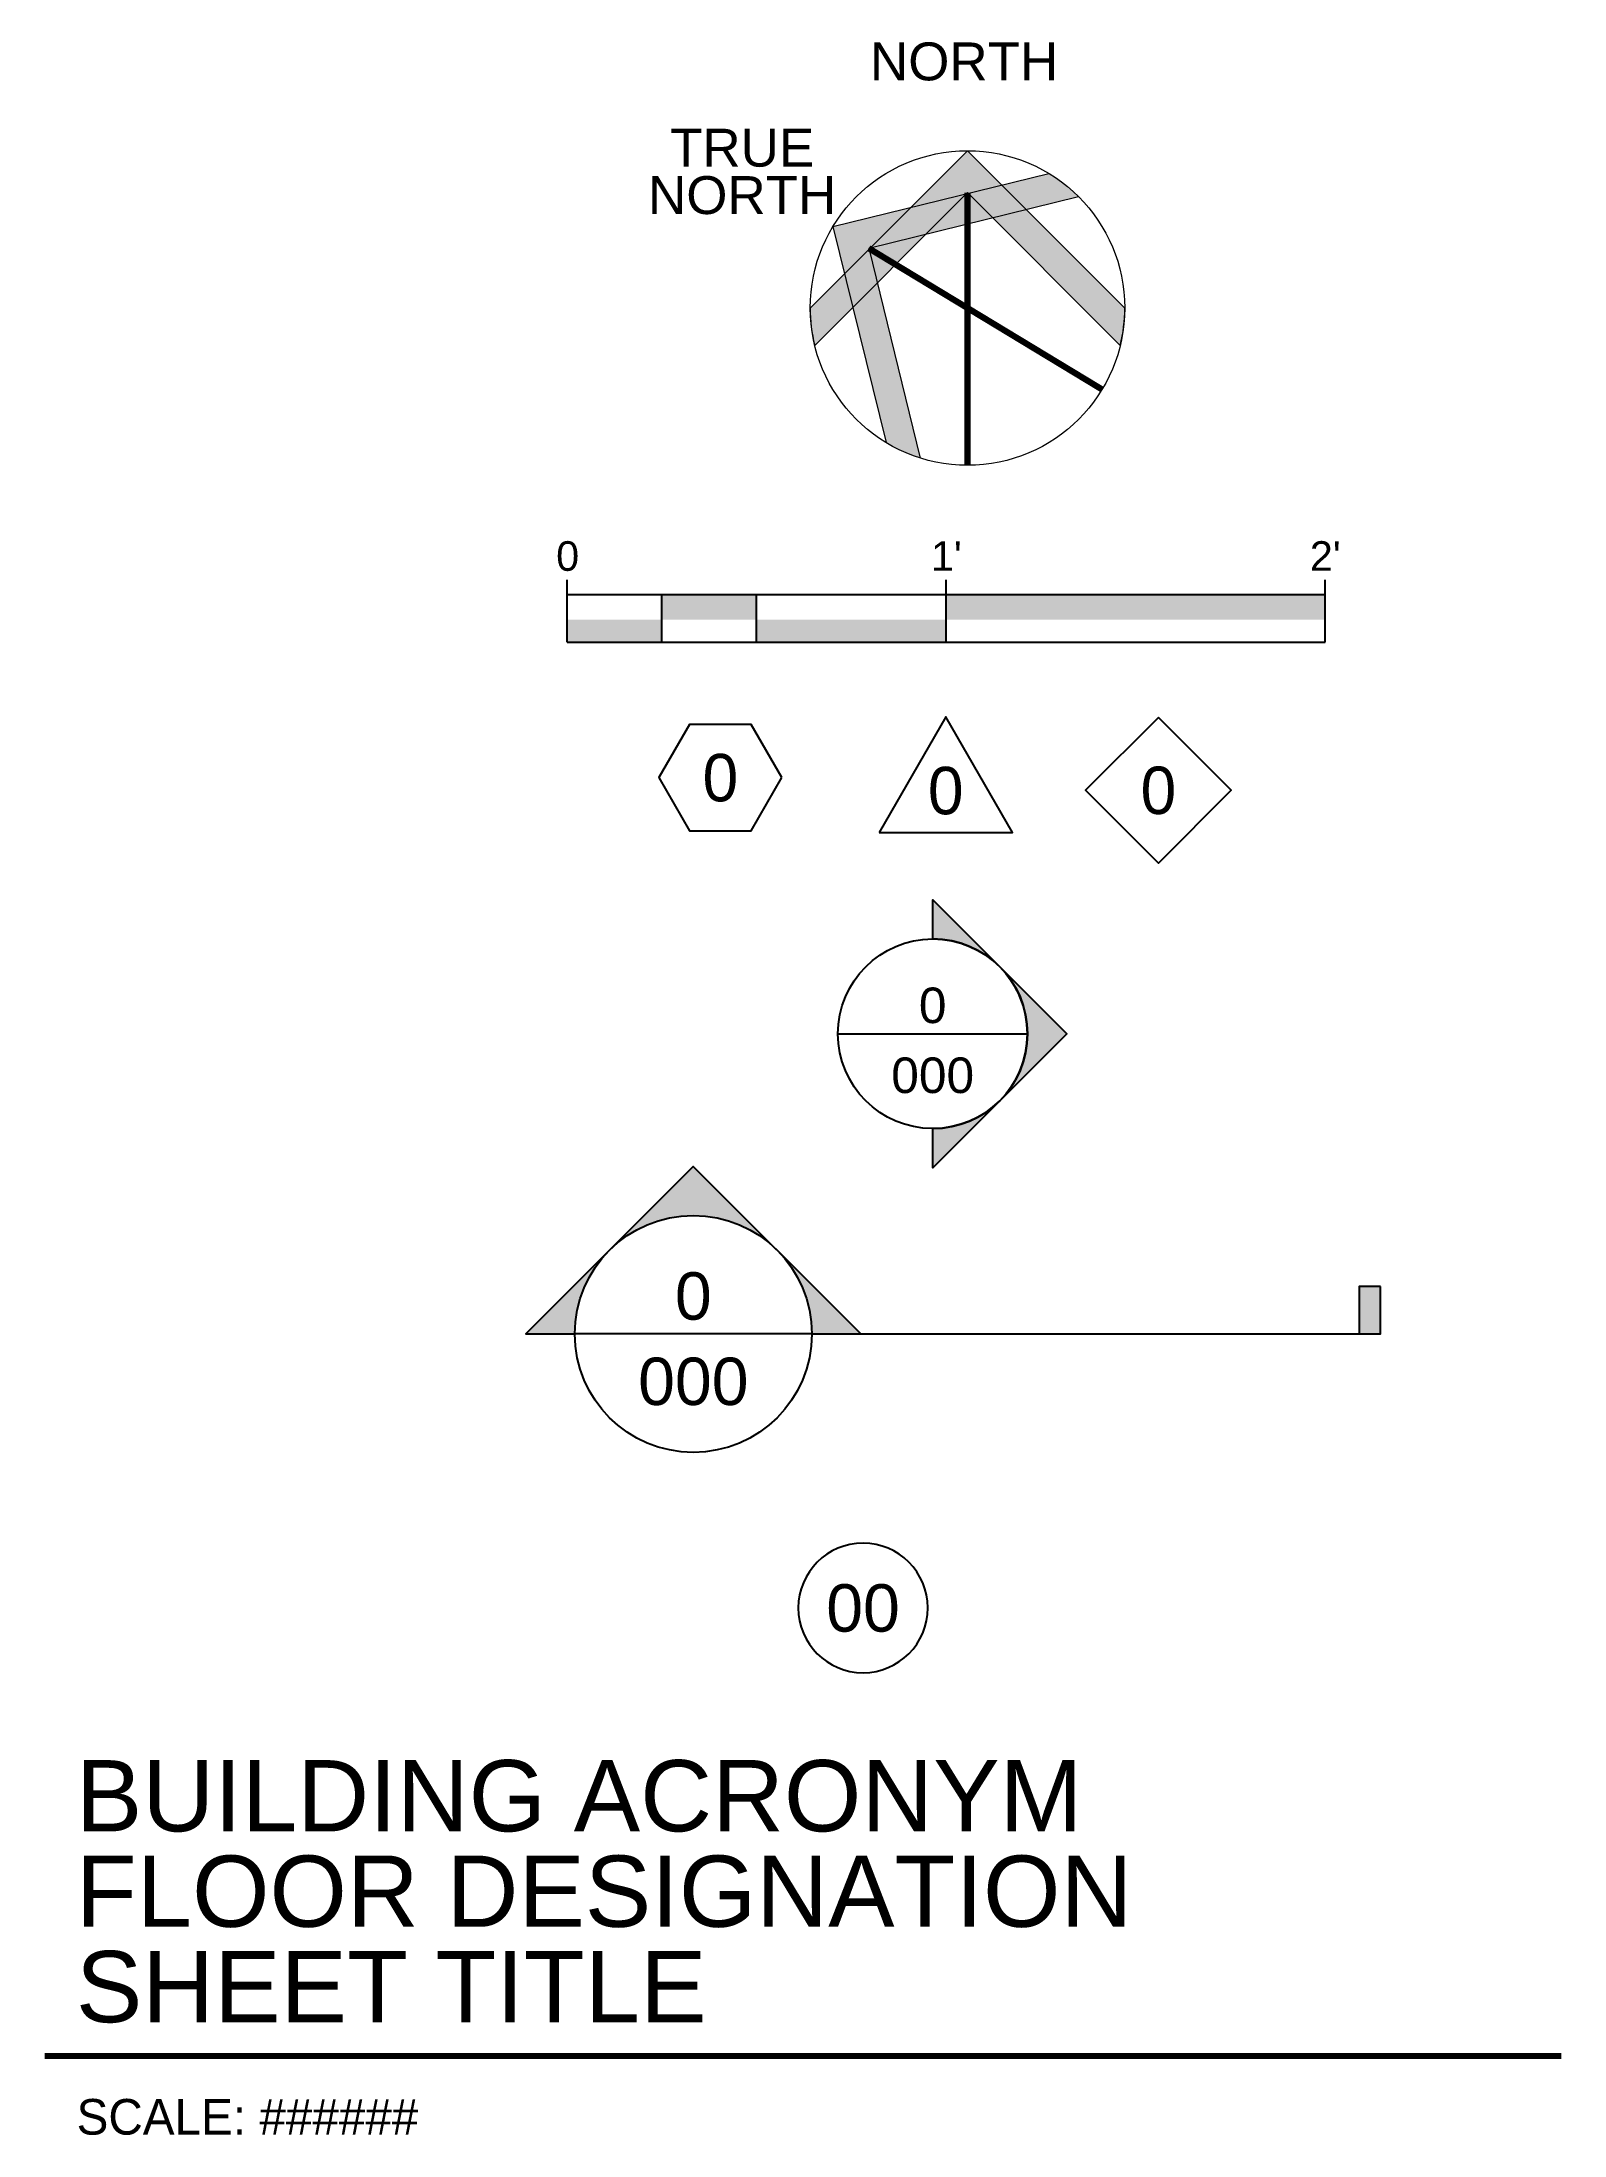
# Model space of a CAD drawing. Header units: inches. Extents: x 11.11 to 15.12, y 10.5 to 16.02.
import ezdxf
from ezdxf.enums import TextEntityAlignment as Align

# ---------------------------------------------------------------- set-up
doc = ezdxf.new("R2010")
doc.units = ezdxf.units.IN
doc.header["$MEASUREMENT"] = 0
doc.layers.add('G-ANNO-TEXT', color=7, linetype='Continuous', lineweight=18)
doc.layers.add('G-ANNO-TTLB', color=7, linetype='Continuous', lineweight=18)
doc.styles.add('Architectural', font='stylu.ttf')
doc.styles.get("Standard").update_dxf_attribs({"font": 'arial.ttf'})
doc.styles.add('Title', font='arial.ttf')

# ---------------------------------------------------------------- blocks, each defined once
blk = doc.blocks.new('*U11')
at = {"layer": 'G-ANNO-TTLB', "lineweight": 13}
h = blk.add_hatch(color=256, dxfattribs=at)
edge = h.paths.add_edge_path()
edge.add_ellipse((0, -0.4149), major_axis=(-0.2933, 0.2933), ratio=1, start_angle=45, end_angle=58.7235)
edge.add_line((-0.403, -0.5133), (0, -0.1103))
edge.add_line((0, -0.1103), (0.403, -0.5133))
edge.add_ellipse((0, -0.4149), major_axis=(-0.2933, 0.2933), ratio=1, start_angle=211.2765, end_angle=225)
edge.add_line((0.4149, -0.4149), (0, 0))
edge.add_line((0, 0), (-0.4149, -0.4149))
h = blk.add_hatch(color=253, dxfattribs=at)
edge = h.paths.add_edge_path()
edge.add_ellipse((0, -0.4149), major_axis=(-0.4028, -0.0991), ratio=1, start_angle=45, end_angle=58.7235)
edge.add_line((-0.1244, -0.8106), (-0.2606, -0.2572))
edge.add_line((-0.2606, -0.2572), (0.2928, -0.121))
edge.add_ellipse((0, -0.4149), major_axis=(-0.4028, -0.0991), ratio=1, start_angle=211.2765, end_angle=225)
edge.add_line((0.2147, -0.0599), (-0.3549, -0.2001))
edge.add_line((-0.3549, -0.2001), (-0.2147, -0.7698))
for p, q in [((0, 0), (-0.4149, -0.4149)), ((0, 0), (0.4149, -0.4149)), ((0, -0.1103), (-0.403, -0.5133)), ((0, -0.1103), (0.403, -0.5133))]:
    blk.add_line(p, q, dxfattribs=at)
at = {"layer": 'G-ANNO-TTLB', "color": 253, "lineweight": 13}
for p, q in [((-0.3549, -0.2001), (0.2147, -0.0599)), ((-0.2606, -0.2572), (0.2928, -0.121)), ((-0.3549, -0.2001), (-0.2147, -0.7698)), ((-0.2606, -0.2572), (-0.1244, -0.8106))]:
    blk.add_line(p, q, dxfattribs=at)
at = {"layer": 'G-ANNO-TTLB', "lineweight": 13, "const_width": 0.0164}
blk.add_lwpolyline([(0, -0.8297), (0, -0.1103)], dxfattribs=at)
at = {"layer": 'G-ANNO-TTLB', "color": 253, "lineweight": 13, "const_width": 0.0164}
blk.add_lwpolyline([(0.3549, -0.6296), (-0.2606, -0.2572)], dxfattribs=at)
at = {"layer": 'G-ANNO-TTLB', "lineweight": 13}
blk.add_circle((0, -0.4149), 0.4149, dxfattribs=at)
for start, end in [(180, 193.7235), (346.2765, 0)]:
    blk.add_arc((0, -0.4149), 0.4149, start, end, dxfattribs=at)
at = {"layer": 'G-ANNO-TEXT'}
blk.add_text('NORTH', height=0.1, dxfattribs=at).set_placement((-0.0089, 0.2356), align=Align.MIDDLE_CENTER)
at = {"layer": 'G-ANNO-TEXT', "color": 253, "insert": (-0.5944, -0.0552), "char_height": 0.1, "width": 0.311733, "attachment_point": 5, "line_spacing_factor": 0.75}
blk.add_mtext('TRUE\\PNORTH', dxfattribs=at)
blk = doc.blocks.new('Graphic Scale-Imperial')
for p, q in [((0, 0.125), (0, 0.165)), ((2, 0.125), (0, 0.125)), ((0, 0), (0, 0.125)), ((0.25, 0), (0.25, 0.125)), ((0.5, 0), (0.5, 0.125)), ((1, 0.125), (1, 0.165)), ((1, 0), (1, 0.125)), ((2, 0.125), (2, 0.165)), ((2, 0), (2, 0.125)), ((0, 0), (2, 0))]:
    blk.add_line(p, q)
for points in [[(0.25, 0.125), (0.25, 0.06), (0.5, 0.125), (0.5, 0.06)], [(1, 0.125), (1, 0.06), (2, 0.125), (2, 0.06)], [(0, 0.06), (0, 0), (0.25, 0.06), (0.25, 0)], [(0.5, 0.06), (0.5, 0), (1, 0.06), (1, 0)]]:
    blk.add_solid(points)
for s, height, p in [('0', 0.0781, (0.0015, 0.165)), ('0', 0.0781, (0.0015, 0.165)), ("1'", 0.07812, (1.0004, 0.165)), ("2'", 0.07812, (2, 0.165))]:
    blk.add_text(s, height=height).set_placement(p, align=Align.BOTTOM_CENTER)
blk = doc.blocks.new('Revision-TRIANGLE')
blk.add_lwpolyline([(-0.1758, -0.203), (0.1758, -0.203), (0, 0.1015)], close=True)
at = {"width": 0.96875}
blk.add_attdef('REV_NUMBER', text='', height=0.125, dxfattribs=at).set_placement((0, -0.0928), align=Align.MIDDLE_CENTER)
blk = doc.blocks.new('Elevation')
h = blk.add_hatch(color=256)
edge = h.paths.add_edge_path()
edge.add_line((0, 0.25), (0, 0.3536))
edge.add_line((0, 0.3536), (0.3536, 0))
edge.add_line((0.3536, 0), (0, -0.3536))
edge.add_line((0, -0.3536), (0, -0.25))
edge.add_arc((0, 0), 0.25, 270, 450)
blk.add_line((-0.25, 0), (0.25, 0))
for points in [[(0, 0.25), (0, 0.3536), (0.3536, 0), (0, -0.3536), (0, -0.25, 1)], [(0.1768, -0.1768, 0.414214), (0.1768, 0.1768), (0.3536, 0), (0.1768, -0.1768)]]:
    blk.add_lwpolyline(points, format="xyb", close=True)
blk.add_circle((0, 0), 0.25)
at = {"flags": 8}
blk.add_attdef('VIEWNUMBER', text='', height=0.0938, dxfattribs=at).set_placement((0, 0), align=Align.BOTTOM_CENTER)
blk.add_attdef('SHEETNUMBER', text='', height=0.0938, dxfattribs=at).set_placement((0, -0.0625), align=Align.TOP_CENTER)
blk = doc.blocks.new('Section')
h = blk.add_hatch(color=256)
edge = h.paths.add_edge_path()
edge.add_line((0.3125, 0), (0.4419, 0))
edge.add_line((0.4419, 0), (0, 0.4419))
edge.add_line((0, 0.4419), (-0.4419, 0))
edge.add_line((-0.4419, 0), (-0.3125, 0))
edge.add_arc((0, 0), 0.3125, 0, 180, ccw=False)
blk.add_hatch(color=256).paths.add_polyline_path([(1.8125, 0.125), (1.7566, 0.125), (1.7566, 0), (1.8125, 0)])
for q in [(1.8125, 0), (-0.3125, 0)]:
    blk.add_line((0.3125, 0), q)
blk.add_lwpolyline([(0.3125, 0), (0.4419, 0), (0, 0.4419), (-0.4419, 0), (-0.3125, 0, -1)], format="xyb", close=True)
blk.add_lwpolyline([(1.8125, 0.125), (1.7566, 0.125), (1.7566, 0), (1.8125, 0)], close=True)
blk.add_circle((0, 0), 0.3125)
at = {"flags": 8}
blk.add_attdef('VIEWNUMBER', text='', height=0.125, dxfattribs=at).set_placement((0, 0), align=Align.BOTTOM_CENTER)
blk.add_attdef('SHEETNUMBER', text='', height=0.125, dxfattribs=at).set_placement((0, -0.0626), align=Align.TOP_CENTER)
blk = doc.blocks.new('Keynote')
blk.add_lwpolyline([(-0.1708, 0, 1), (0.1708, 0, 1)], format="xyb", close=True)
blk.add_attdef('KEYNOTE_NUM', text='', height=0.125).set_placement((0, 0), align=Align.MIDDLE_CENTER)
blk = doc.blocks.new('*U7')
at = {"layer": 'G-ANNO-TEXT', "lineweight": 30, "const_width": 0.0156}
blk.add_lwpolyline([(0, 0), (4, 0)], dxfattribs=at)
at = {"layer": 'G-ANNO-TEXT', "style": 'Title'}
for tag, p in [('SHT_TITLE1', (0.082, 0.6865)), ('SHT_TITLE2', (0.082, 0.4347)), ('SHT_TITLE3', (0.082, 0.183))]:
    blk.add_attdef(tag, text='', height=0.188, dxfattribs=at).set_placement(p, align=Align.MIDDLE_LEFT)
blk = doc.blocks.new('Title')
blk.add_blockref('*U7', (0, 0)).add_auto_attribs({'SHT_TITLE1': 'BUILDING ACRONYM', 'SHT_TITLE2': 'FLOOR DESIGNATION', 'SHT_TITLE3': 'SHEET TITLE'})
at = {"insert": (0.0838, -0.1134), "char_height": 0.094, "width": 1.617386, "attachment_point": 1, "style": 'Architectural'}
blk.add_mtext('SCALE: ######', dxfattribs=at)
blk = doc.blocks.new('Revision-HEX')
blk.add_lwpolyline([(0.1621, 0), (0.0811, 0.1404), (-0.0811, 0.1404), (-0.1621, 0), (-0.0811, -0.1404), (0.0811, -0.1404)], close=True)
at = {"width": 0.96875}
blk.add_attdef('REV_NUMBER', text='', height=0.125, dxfattribs=at).set_placement((0, 0), align=Align.MIDDLE_CENTER)
blk = doc.blocks.new('Revision-DIAMOND')
blk.add_lwpolyline([(0, 0.192), (-0.192, 0), (0, -0.192), (0.192, 0)], close=True)
at = {"width": 0.96875}
blk.add_attdef('REV_NUMBER', text='', height=0.125, dxfattribs=at).set_placement((0, 0), align=Align.MIDDLE_CENTER)

msp = doc.modelspace()

# ---------------------------------------------------------------- block references
for name, p in [('*U11', (13.5486, 15.7344)), ('Graphic Scale-Imperial', (12.4924, 14.4379)), ('Title', (11.1147, 10.7091))]:
    msp.add_blockref(name, p)
for name, p, values in [('Revision-HEX', (12.8968, 14.0809), {'REV_NUMBER': '0'}), ('Revision-TRIANGLE', (13.4912, 14.1396), {'REV_NUMBER': '0'}), ('Revision-DIAMOND', (14.0522, 14.0474), {'REV_NUMBER': '0'}), ('Elevation', (13.4568, 13.4053), {'VIEWNUMBER': '0', 'SHEETNUMBER': '000'}), ('Section', (12.8254, 12.6137), {'VIEWNUMBER': '0', 'SHEETNUMBER': '000'}), ('Keynote', (13.2731, 11.8909), {'KEYNOTE_NUM': '00'})]:
    msp.add_blockref(name, p).add_auto_attribs(values)

doc.saveas('drawing.dxf')
